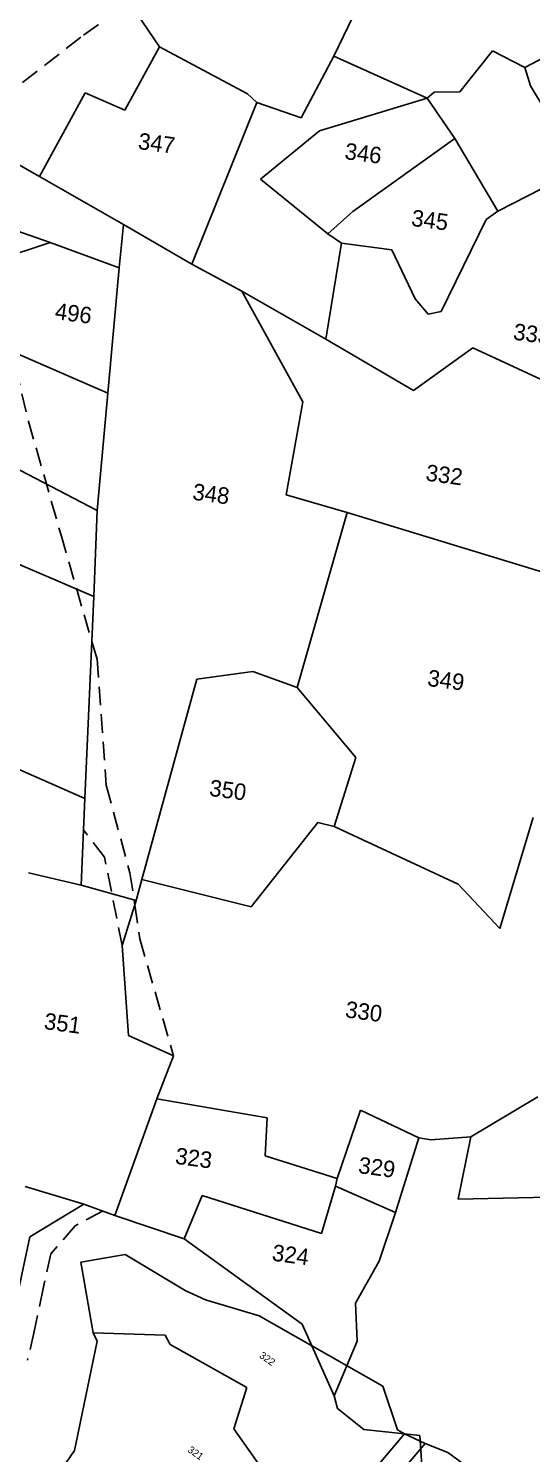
# Model space of a CAD drawing. Header units: metres. Extents: x 313073 to 315646, y 1903695 to 1906857.
# Drawn here: x 313951 to 314087.3, y 1904833.5 to 1905219.9 of the extents above; entities that cross this region are included whole.
import ezdxf

# ---------------------------------------------------------------- set-up
doc = ezdxf.new("R2010")
doc.units = ezdxf.units.M
doc.linetypes.add('DASHED', pattern=[0.75, 0.5, -0.25])
for name, color, linetype in [('LINE_CARTTRACK', 2, 'DASHED'), ('LINE_FOOTPATH', 1, 'DASHED'), ('POLY_PARCEL', 6, 'Continuous'), ('POLY_ROAD', 30, 'Continuous'), ('TEXT_PARCEL', 7, 'Continuous')]:
    doc.layers.add(name, color=color, linetype=linetype)
doc.styles.add('TEXT_MAP', font='')
doc.styles.get('TEXT_MAP').set_extended_font_data('Kruti Dev 050')

msp = doc.modelspace()

# ---------------------------------------------------------------- linework, layer by layer
at = {"layer": 'LINE_CARTTRACK', "ltscale": 10}
for p, q in [((313972.03, 1905014.69), (313978.48, 1904990.98)), ((313971.58, 1904995.25), (313965.86, 1905002.61)), ((313976.35, 1904971.22), (313971.58, 1904995.25)), ((313978.48, 1904990.98), (313979.78, 1904982.25))]:
    msp.add_line(p, q, dxfattribs=at)
at = {"layer": 'LINE_FOOTPATH', "ltscale": 10}
for p, q in [((313982.08, 1905229.84), (313965.16, 1905217.53)), ((313965.16, 1905217.53), (313947.39, 1905203.69)), ((313943.93, 1905142.68), (313950.98, 1905113.37)), ((313950.98, 1905113.37), (313959.79, 1905082.51)), ((313959.79, 1905082.51), (313969.54, 1905048.91)), ((313969.54, 1905048.91), (313972.03, 1905014.69)), ((313972.03, 1905014.69), (313972.03, 1905014.69)), ((313979.78, 1904982.25), (313981.15, 1904973.08)), ((313981.15, 1904973.08), (313990.25, 1904941.37)), ((313971.03, 1904899.27), (313963.63, 1904895.28)), ((313963.63, 1904895.28), (313957.02, 1904887.64)), ((313957.02, 1904887.64), (313954.94, 1904878.25)), ((313954.94, 1904878.25), (313952.55, 1904866.6)), ((313952.55, 1904866.6), (313950.68, 1904858.82))]:
    msp.add_line(p, q, dxfattribs=at)
at = {"layer": 'POLY_PARCEL'}
for p, q in [((313986.44, 1905214.89), (313972.8, 1905235.13)), ((314043.15, 1905231.95), (314033.75, 1905212.39)), ((313986.44, 1905214.89), (313977.06, 1905197.77)), ((314010.37, 1905202.16), (313986.44, 1905214.89)), ((314085.52, 1905209.32), (314101.6, 1905217.88)), ((314024.84, 1905195.67), (314033.75, 1905212.39)), ((314033.75, 1905212.39), (314059.06, 1905201.02)), ((314067.9, 1905202.7), (314076.73, 1905213.81)), ((314076.73, 1905213.81), (314085.52, 1905209.32)), ((313953.93, 1905179.76), (313903.17, 1905208.51)), ((314085.52, 1905209.32), (314087.02, 1905204.34)), ((314087.02, 1905204.34), (314094.67, 1905191.6)), ((313966.32, 1905202.43), (313953.93, 1905179.76)), ((313977.06, 1905197.77), (313966.32, 1905202.43)), ((313995.23, 1905155.95), (314012.84, 1905199.81)), ((314012.84, 1905199.81), (314010.37, 1905202.16)), ((314012.84, 1905199.81), (314024.84, 1905195.67)), ((314059.06, 1905201.02), (314029.81, 1905192.1)), ((314059.06, 1905201.02), (314060.91, 1905202.65)), ((314066.5, 1905190.07), (314059.06, 1905201.02)), ((314060.91, 1905202.65), (314067.9, 1905202.7)), ((314029.81, 1905192.1), (314013.86, 1905179.03)), ((314038.89, 1905170.31), (314066.5, 1905190.07)), ((314066.5, 1905190.07), (314078.15, 1905170.34)), ((313953.93, 1905179.76), (313976.71, 1905166.72)), ((314013.86, 1905179.03), (314032.06, 1905164.2)), ((314078.15, 1905170.34), (314090.22, 1905176.52)), ((313956.84, 1905161.89), (313931.24, 1905170.86)), ((314032.06, 1905164.2), (314038.89, 1905170.31)), ((314078.15, 1905170.34), (314075.04, 1905168.13)), ((313976.71, 1905166.72), (313975.5, 1905154.96)), ((313976.71, 1905166.72), (313995.23, 1905155.95)), ((314075.04, 1905168.13), (314062.84, 1905143.13)), ((313956.84, 1905161.89), (313932.83, 1905153.94)), ((313975.5, 1905154.96), (313956.84, 1905161.89)), ((314035.83, 1905161.67), (314031.56, 1905135.68)), ((314032.06, 1905164.2), (314035.83, 1905161.67)), ((314049.44, 1905159.88), (314035.83, 1905161.67)), ((314055.75, 1905146.56), (314049.44, 1905159.88)), ((313972.43, 1905120.97), (313975.5, 1905154.96)), ((314008.79, 1905148.69), (313995.23, 1905155.95)), ((313969.62, 1905089.23), (313860.02, 1905146.1)), ((314008.79, 1905148.69), (314031.56, 1905135.68)), ((314025.33, 1905118.69), (314008.79, 1905148.69)), ((314059.27, 1905142.45), (314055.75, 1905146.56)), ((313924.56, 1905141.9), (313972.43, 1905120.97)), ((314062.84, 1905143.13), (314059.27, 1905142.45)), ((314031.56, 1905135.68), (314055.28, 1905121.73)), ((314055.28, 1905121.73), (314071.38, 1905133.32)), ((314071.38, 1905133.32), (314101.41, 1905119.42)), ((313972.43, 1905120.97), (313969.62, 1905089.23)), ((314020.82, 1905093.42), (314025.33, 1905118.69)), ((314037.35, 1905088.7), (314020.82, 1905093.42)), ((313968.66, 1905065.87), (313969.62, 1905089.23)), ((314023.75, 1905041.17), (314037.35, 1905088.7)), ((314109.97, 1905066.43), (314037.35, 1905088.7)), ((313924.13, 1905084.94), (313968.66, 1905065.87)), ((313966.22, 1905011.09), (313968.66, 1905065.87)), ((314011.79, 1905045.52), (313996.64, 1905043.45)), ((314023.75, 1905041.17), (314011.79, 1905045.52)), ((313996.64, 1905043.45), (313981.73, 1904989.18)), ((314039.72, 1905022.23), (314023.75, 1905041.17)), ((313966.22, 1905011.09), (313903.81, 1905038.46)), ((314033.83, 1905003.54), (314039.72, 1905022.23)), ((313965.23, 1904987.58), (313966.22, 1905011.09)), ((314011.32, 1904981.71), (314029.43, 1905004.58)), ((314029.43, 1905004.58), (314033.83, 1905003.54)), ((314067.46, 1904987.87), (314033.83, 1905003.54)), ((314087.79, 1905005.99), (314078.71, 1904975.9)), ((313950.97, 1904990.99), (313965.23, 1904987.58)), ((313980.16, 1904983.46), (313965.23, 1904987.58)), ((313981.73, 1904989.18), (313980.16, 1904983.46)), ((313981.73, 1904989.18), (314011.32, 1904981.71)), ((314078.71, 1904975.9), (314067.46, 1904987.87)), ((313976.35, 1904971.22), (313980.16, 1904983.46)), ((313978.11, 1904946.9), (313976.35, 1904971.22)), ((313990.25, 1904941.37), (313978.11, 1904946.9)), ((313985.75, 1904929.7), (313990.25, 1904941.37)), ((313974.41, 1904898.04), (313985.75, 1904929.7)), ((313985.75, 1904929.7), (314015.65, 1904924.5)), ((314070.85, 1904919.37), (314089.02, 1904930.21)), ((314034.61, 1904908.11), (314040.99, 1904926.6)), ((314040.99, 1904926.6), (314056.72, 1904919.15)), ((314015.65, 1904924.5), (314015.12, 1904914.27)), ((314056.72, 1904919.15), (314050.45, 1904898.85)), ((314060.06, 1904918.55), (314056.72, 1904919.15)), ((314070.85, 1904919.37), (314060.06, 1904918.55)), ((314067.42, 1904902.51), (314070.85, 1904919.37)), ((314015.12, 1904914.27), (314034.61, 1904908.11)), ((313950.09, 1904905.91), (313965.96, 1904901.12)), ((314034.21, 1904906.01), (314030.38, 1904893.17)), ((314034.61, 1904908.11), (314034.21, 1904906.01)), ((314050.45, 1904898.85), (314034.21, 1904906.01)), ((313998.02, 1904903.45), (313993.14, 1904891.71)), ((314030.38, 1904893.17), (313998.02, 1904903.45)), ((314105.43, 1904903.32), (314067.42, 1904902.51)), ((313965.96, 1904901.12), (313951.29, 1904892.24)), ((313965.96, 1904901.12), (313974.41, 1904898.04)), ((313993.14, 1904891.71), (313974.41, 1904898.04)), ((314046, 1904885.7), (314050.45, 1904898.85)), ((313951.29, 1904892.24), (313946.13, 1904867.63)), ((313993.14, 1904891.71), (314025.12, 1904868.62)), ((313965.17, 1904885.42), (313977.16, 1904887.5)), ((313977.16, 1904887.5), (313993.41, 1904877.72)), ((313968.51, 1904866.26), (313965.17, 1904885.42)), ((314039.61, 1904874.28), (314046, 1904885.7)), ((313993.41, 1904877.72), (313998.94, 1904875.2)), ((313998.94, 1904875.2), (314013.47, 1904870.86)), ((314013.47, 1904870.86), (314046.97, 1904851.78)), ((314040.08, 1904863.97), (314039.61, 1904874.28)), ((314025.12, 1904868.62), (314033.83, 1904849.18)), ((313963.42, 1904834.37), (313969.54, 1904863.99)), ((313968.51, 1904866.26), (313987.97, 1904865.61)), ((313969.54, 1904863.99), (313968.51, 1904866.26)), ((313987.97, 1904865.61), (313989.35, 1904863.06)), ((313989.35, 1904863.06), (314010.14, 1904851.42)), ((314033.83, 1904849.18), (314040.08, 1904863.97)), ((314046.97, 1904851.78), (314050.94, 1904839.92)), ((314010.14, 1904851.42), (314006.65, 1904840.24)), ((314033.83, 1904849.18), (314034.75, 1904845.76)), ((314034.75, 1904845.76), (314041.89, 1904840.01)), ((314006.65, 1904840.24), (314015.3, 1904827.92)), ((314041.89, 1904840.01), (314057.08, 1904838.38)), ((314050.94, 1904839.92), (314052.84, 1904838.88)), ((314057.08, 1904838.38), (314057.94, 1904824.79)), ((314058.5, 1904836.19), (314064.65, 1904833.82)), ((313958.74, 1904827.48), (313963.42, 1904834.37)), ((314064.65, 1904833.82), (314083.85, 1904819.77))]:
    msp.add_line(p, q, dxfattribs=at)
at = {"layer": 'POLY_ROAD'}
for p, q in [((314040.27, 1904823.96), (314052.84, 1904838.88)), ((314049.93, 1904826.1), (314058.5, 1904836.19)), ((314052.84, 1904838.88), (314058.5, 1904836.19))]:
    msp.add_line(p, q, dxfattribs=at)

# ---------------------------------------------------------------- texts
at = {"layer": 'TEXT_PARCEL', "style": 'TEXT_MAP'}
for s, height, rotation, p in [('347', 4.462, 352.335, (313980.48, 1905187.24)), ('346', 4.462, 352.335, (314036.48, 1905184.51)), ('345', 4.462, 352.335, (314054.54, 1905166.4)), ('496', 4.462, 352.335, (313957.94, 1905141.13)), ('333', 4.462, 352.335, (314082.18, 1905135.56)), ('332', 4.462, 352.335, (314058.45, 1905097.33)), ('348', 4.462, 352.335, (313995.23, 1905092.16)), ('349', 4.462, 352.335, (314058.9, 1905041.67)), ('350', 4.462, 352.335, (313999.8, 1905011.86)), ('330', 4.462, 352.335, (314036.63, 1904951.81)), ('351', 4.462, 352.335, (313954.99, 1904948.63)), ('323', 4.462, 352.335, (313990.54, 1904912.1)), ('329', 4.462, 352.335, (314040.17, 1904909.58)), ('324', 4.462, 352.335, (314016.79, 1904885.85)), ('322', 1.955, 324.8501, (314013.37, 1904859.68)), ('321', 1.955, 324.8501, (313993.95, 1904834.12))]:
    msp.add_text(s, height=height, rotation=rotation, dxfattribs=at).set_placement(p)

doc.saveas('drawing.dxf')
